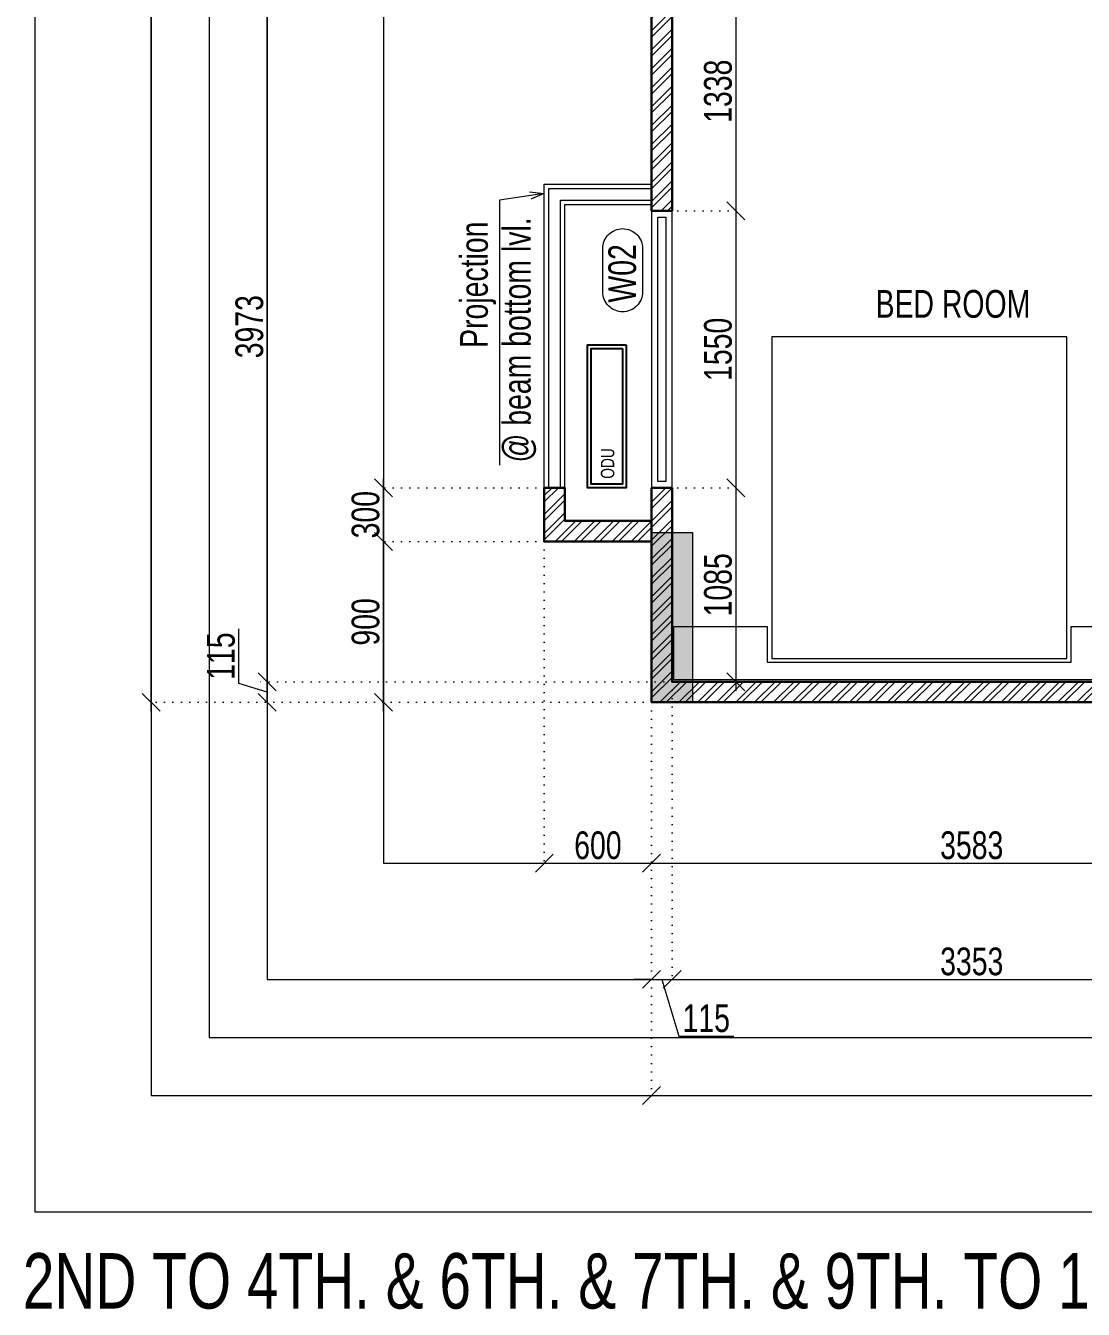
# Model space of a CAD drawing. Header units: inches. Extents: x 785882 to 928568, y 496782 to 576896.
# Drawn here: x 859784 to 865702, y 500943 to 508125 of the extents above; entities that cross this region are included whole.
import ezdxf
from ezdxf.enums import TextEntityAlignment as Align

# ---------------------------------------------------------------- set-up
doc = ezdxf.new("R2010")
doc.units = ezdxf.units.IN
doc.header["$LTSCALE"] = 750
doc.header["$MEASUREMENT"] = 0
doc.linetypes.add('DOT', pattern=[0.25, 0, -0.25])
for name, color, linetype, lineweight in [('COLUMN', 5, 'Continuous', 13), ('DIMENSION WORKING-MSA', 222, 'Continuous', 13), ('ELE-01-MSA', 7, 'Continuous', 30), ('ELE-03-MSA', 145, 'Continuous', 18), ('FURNITURE-MSA', 251, 'Continuous', 5), ('TEXT DETAIL-MSA', 212, 'Continuous', 13), ('TEXT ROOM NAME-MSA', 210, 'Continuous', 13), ('WALL HATCH-MSA', 251, 'Continuous', 9), ('WALL-MSA', 32, 'Continuous', 30), ('WINDOE NO-MAS', 4, 'Continuous', 9), ('WINDOW-MSA', 50, 'Continuous', 13)]:
    doc.layers.add(name, color=color, linetype=linetype, lineweight=lineweight)
doc.layers.add('ELE-02-MSA', color=4, linetype='Continuous')
doc.layers.add('R.C.C HATCH-MSA', color=250, linetype='Continuous')
doc.styles.add('125', font='swisscl.ttf', dxfattribs={"height": 125})
doc.styles.add('AR', font='swisscl.ttf')
doc.styles.add('ARIAL', font='swisscl.ttf', dxfattribs={"height": 360})
doc.styles.add('Arial Narrow', font='swisscl.ttf', dxfattribs={"height": 150})
doc.styles.add('Arial-Reg+0.8Sc', font='swisscl.ttf')
doc.styles.add('MtXpl_Swis721_LtCn_B', font='swisscl.ttf')
doc.dimstyles.new('100 K.T', dxfattribs={"dimtxt": 360, "dimasz": 80, "dimexe": 0.18, "dimexo": 0.0625, "dimgap": 1, "dimtad": 1, "dimdec": 0, "dimzin": 0, "dimdsep": 46, "dimtxsty": 'ARIAL', "dimblk": 'DOT', "dimcen": 0.09, "dimse1": 1, "dimse2": 1, "dimclrd": 50, "dimclrt": 256, "dimadec": 0, "dimazin": 0, "dimtfac": 1, "dimtdec": 0, "dimtofl": 0, "dimtmove": 1, "dimatfit": 0, "dimfxl": 1, "dimtolj": 1, "dimtzin": 0, "dimlwd": -1, "dimarcsym": 0})
doc.dimstyles.new('WORKING DIM', dxfattribs={"dimtxt": 155, "dimasz": 100, "dimexe": 50, "dimexo": 0, "dimgap": 20, "dimtad": 1, "dimdec": 0, "dimzin": 0, "dimdsep": 46, "dimtxsty": 'AR', "dimblk": 'OBLIQUE', "dimcen": 0.09, "dimdle": 50, "dimclrd": 256, "dimclre": 250, "dimclrt": 256, "dimadec": 0, "dimazin": 0, "dimtfac": 1, "dimtdec": 0, "dimtofl": 0, "dimtmove": 1, "dimatfit": 0, "dimfxl": 1, "dimtolj": 1, "dimtzin": 0, "dimlwd": -1, "dimlwe": -1, "dimarcsym": 0})
pattern_1 = [(45, (36976.4, 0), (-53.0330086, 53.0330086), []), (45, (37011.755, 0), (-53.0330086, 53.0330086), [])]

# ---------------------------------------------------------------- blocks, each defined once
blk = doc.blocks.new('A$Cbea8c011')
at = {"layer": 'ELE-02-MSA', "elevation": 0}
for points in [[(400, -108.3), (-400, -108.3), (-400, 108.3), (400, 108.3)], [(380, -88.3), (-380, -88.3), (-380, 88.3), (380, 88.3)]]:
    blk.add_lwpolyline(points, close=True, dxfattribs=at)
at = {"layer": 'TEXT DETAIL-MSA', "style": 'Arial Narrow'}
blk.add_text('ODU', height=75, dxfattribs=at).set_placement((-349.2, -41.5, 0))
blk = doc.blocks.new('BLOCK-G & H TYPICAL COLOUMN')
at = {"layer": 'R.C.C HATCH-MSA'}
h = blk.add_hatch(color=256, dxfattribs=at)
h.dxf.hatch_style = 1
h.paths.add_polyline_path([(172697.62, -104207.75), (172688.57, -104207.75), (172688.57, -104255), (172697.62, -104255)])
h.paths.add_polyline_path([(172327.12, -104207.75), (172336.18, -104207.75), (172336.18, -104255), (172327.12, -104255)])
h.paths.add_polyline_path([(172819.88, -104207.75), (172819.88, -104216.81), (172867.12, -104216.81), (172867.12, -104207.75)])
h.paths.add_polyline_path([(172204.87, -104207.75), (172204.87, -104216.81), (172157.62, -104216.81), (172157.62, -104207.75)])
h.paths.add_polyline_path([(172561.18, -104240.06), (172552.12, -104240.06), (172552.12, -104287.31), (172561.18, -104287.31)])
h.paths.add_polyline_path([(172463.57, -104240.06), (172472.62, -104240.06), (172472.62, -104287.31), (172463.57, -104287.31)])
h.paths.add_polyline_path([(172177.87, -104422.2), (172177.87, -104431.25), (172130.62, -104431.25), (172130.62, -104422.2)])
h.paths.add_polyline_path([(172894.12, -104422.2), (172894.12, -104431.25), (172846.88, -104431.25), (172846.88, -104422.2)])
h.paths.add_polyline_path([(172336.12, -104486.75), (172336.12, -104495.81), (172288.87, -104495.81), (172288.87, -104486.75)])
h.paths.add_polyline_path([(172202.62, -104543.75), (172202.62, -104552.81), (172155.37, -104552.81), (172155.37, -104543.75)])
h.paths.add_polyline_path([(172822.13, -104543.75), (172822.13, -104552.81), (172869.37, -104552.81), (172869.37, -104543.75)])
h.paths.add_polyline_path([(172516.9, -104495.81), (172507.85, -104495.81), (172507.85, -104448.56), (172516.9, -104448.56)])
h.paths.add_polyline_path([(172697.62, -104104.25), (172688.57, -104104.25), (172688.57, -104057.01), (172697.62, -104057.01)])
h.paths.add_polyline_path([(172327.12, -104104.25), (172336.18, -104104.25), (172336.18, -104057.01), (172327.12, -104057.01)])
h.paths.add_polyline_path([(172819.88, -104104.25), (172819.88, -104095.2), (172867.12, -104095.2), (172867.12, -104104.25)])
h.paths.add_polyline_path([(172204.87, -104104.25), (172204.87, -104095.2), (172157.62, -104095.2), (172157.62, -104104.25)])
h.paths.add_polyline_path([(172561.18, -104071.94), (172552.12, -104071.94), (172552.12, -104024.7), (172561.18, -104024.7)])
h.paths.add_polyline_path([(172463.57, -104071.94), (172472.62, -104071.94), (172472.62, -104024.7), (172463.57, -104024.7)])
h.paths.add_polyline_path([(172177.87, -103889.81), (172177.87, -103880.75), (172130.62, -103880.75), (172130.62, -103889.81)])
h.paths.add_polyline_path([(172894.12, -103889.81), (172894.12, -103880.75), (172846.88, -103880.75), (172846.88, -103889.81)])
h.paths.add_polyline_path([(172336.12, -103825.25), (172336.12, -103816.2), (172288.87, -103816.2), (172288.87, -103825.25)])
h.paths.add_polyline_path([(172202.62, -103768.25), (172202.62, -103759.2), (172155.37, -103759.2), (172155.37, -103768.25)])
h.paths.add_polyline_path([(172822.13, -103768.25), (172822.13, -103759.2), (172869.37, -103759.2), (172869.37, -103768.25)])
h.paths.add_polyline_path([(172516.9, -103816.2), (172507.85, -103816.2), (172507.85, -103863.44), (172516.9, -103863.44)])
h.paths.add_polyline_path([(172548.37, -103699.31), (172548.37, -103690.25), (172595.62, -103690.25), (172595.62, -103699.31)])
h.paths.add_polyline_path([(172476.37, -103699.31), (172476.37, -103690.25), (172429.13, -103690.25), (172429.13, -103699.31)])
h.paths.add_polyline_path([(172726.82, -103612.31), (172726.82, -103603.25), (172774.06, -103603.25), (172774.06, -103612.31)])
h.paths.add_polyline_path([(172297.93, -103612.31), (172297.93, -103603.25), (172250.69, -103603.25), (172250.69, -103612.31)])
h.paths.add_polyline_path([(172920.37, -103523.81), (172920.37, -103514.75), (172857.56, -103514.75), (172857.56, -103523.81)])
h.paths.add_polyline_path([(172104.37, -103523.81), (172104.37, -103514.75), (172167.19, -103514.75), (172167.19, -103523.81)])
h.paths.add_polyline_path([(172476.37, -103492.94), (172467.32, -103492.94), (172467.32, -103445.7), (172476.37, -103445.7)])
h.paths.add_polyline_path([(172548.37, -103492.94), (172557.43, -103492.94), (172557.43, -103445.7), (172548.37, -103445.7)])
h.paths.add_polyline_path([(172663.43, -103454.75), (172759.5, -103454.75), (172759.5, -103349.7), (172663.43, -103349.7), (172663.43, -103358.75), (172750.44, -103358.75), (172750.44, -103445.7), (172663.43, -103445.7)])
h.paths.add_polyline_path([(172361.32, -103454.75), (172265.25, -103454.75), (172265.25, -103349.7), (172361.32, -103349.7), (172361.32, -103358.75), (172274.31, -103358.75), (172274.31, -103445.7), (172361.32, -103445.7)])
h.paths.add_polyline_path([(172428.37, -103358.75), (172419.32, -103358.75), (172419.32, -103311.51), (172428.37, -103311.51)])
h.paths.add_polyline_path([(172428.37, -103132.74), (172419.32, -103132.74), (172419.32, -103179.99), (172428.37, -103179.99)])
h.paths.add_polyline_path([(172151.62, -103286.75), (172151.62, -103277.7), (172104.37, -103277.7), (172104.37, -103286.75)])
h.paths.add_polyline_path([(172245.43, -103162.74), (172245.43, -103153.68), (172198.19, -103153.68), (172198.19, -103162.74)])
h.paths.add_polyline_path([(172428.37, -103021.25), (172419.32, -103021.25), (172419.32, -103068.5), (172428.37, -103068.5)])
h.paths.add_polyline_path([(172245.43, -102997.25), (172236.37, -102997.25), (172236.37, -103044.5), (172245.43, -103044.5)])
h.paths.add_polyline_path([(172104.37, -102997.25), (172104.37, -103006.31), (172151.62, -103006.31), (172151.62, -102997.25)])
h.paths.add_polyline_path([(172596.37, -103358.75), (172605.43, -103358.75), (172605.43, -103311.51), (172596.37, -103311.51)])
h.paths.add_polyline_path([(172596.37, -103132.74), (172605.43, -103132.74), (172605.43, -103179.99), (172596.37, -103179.99)])
h.paths.add_polyline_path([(172873.13, -103286.75), (172873.13, -103277.7), (172920.37, -103277.7), (172920.37, -103286.75)])
h.paths.add_polyline_path([(172779.32, -103162.74), (172779.32, -103153.68), (172826.56, -103153.68), (172826.56, -103162.74)])
h.paths.add_polyline_path([(172596.37, -103021.25), (172605.43, -103021.25), (172605.43, -103068.5), (172596.37, -103068.5)])
h.paths.add_polyline_path([(172779.32, -102997.25), (172788.37, -102997.25), (172788.37, -103044.5), (172779.32, -103044.5)])
h.paths.add_polyline_path([(172920.37, -102997.25), (172920.37, -103006.31), (172873.13, -103006.31), (172873.13, -102997.25)])
h.paths.add_polyline_path([(172548.37, -104612.7), (172548.37, -104621.75), (172595.62, -104621.75), (172595.62, -104612.7)])
h.paths.add_polyline_path([(172476.37, -104612.7), (172476.37, -104621.75), (172429.13, -104621.75), (172429.13, -104612.7)])
h.paths.add_polyline_path([(172297.93, -104699.7), (172297.93, -104708.75), (172250.69, -104708.75), (172250.69, -104699.7)])
h.paths.add_polyline_path([(172104.37, -104788.2), (172104.37, -104797.25), (172167.19, -104797.25), (172167.19, -104788.2)])
h.paths.add_polyline_path([(172726.82, -104699.7), (172726.82, -104708.75), (172774.06, -104708.75), (172774.06, -104699.7)])
h.paths.add_polyline_path([(172920.37, -104788.2), (172920.37, -104797.25), (172857.56, -104797.25), (172857.56, -104788.2)])
h.paths.add_polyline_path([(172476.37, -104819.06), (172467.32, -104819.06), (172467.32, -104866.31), (172476.37, -104866.31)])
h.paths.add_polyline_path([(172548.37, -104819.06), (172557.43, -104819.06), (172557.43, -104866.31), (172548.37, -104866.31)])
h.paths.add_polyline_path([(172663.43, -104857.25), (172759.5, -104857.25), (172759.5, -104962.31), (172663.43, -104962.31), (172663.43, -104953.25), (172750.44, -104953.25), (172750.44, -104866.31), (172663.43, -104866.31)])
h.paths.add_polyline_path([(172361.32, -104857.25), (172265.25, -104857.25), (172265.25, -104962.31), (172361.32, -104962.31), (172361.32, -104953.25), (172274.31, -104953.25), (172274.31, -104866.31), (172361.32, -104866.31)])
h.paths.add_polyline_path([(172428.37, -104953.25), (172419.32, -104953.25), (172419.32, -105000.5), (172428.37, -105000.5)])
h.paths.add_polyline_path([(172428.37, -105178.31), (172419.32, -105178.31), (172419.32, -105131.06), (172428.37, -105131.06)])
h.paths.add_polyline_path([(172151.62, -105025.25), (172151.62, -105034.31), (172104.37, -105034.31), (172104.37, -105025.25)])
h.paths.add_polyline_path([(172245.43, -105072.5), (172236.37, -105072.5), (172236.37, -105025.25), (172245.43, -105025.25)])
h.paths.add_polyline_path([(172428.37, -105290.75), (172419.32, -105290.75), (172419.32, -105243.51), (172428.37, -105243.51)])
h.paths.add_polyline_path([(172245.43, -105314.75), (172236.37, -105314.75), (172236.37, -105267.51), (172245.43, -105267.51)])
h.paths.add_polyline_path([(172104.37, -105277.35), (172113.43, -105277.35), (172113.43, -105314.75), (172104.37, -105314.75)])
h.paths.add_polyline_path([(172596.37, -104953.25), (172605.43, -104953.25), (172605.43, -105000.5), (172596.37, -105000.5)])
h.paths.add_polyline_path([(172596.37, -105178.31), (172605.43, -105178.31), (172605.43, -105131.06), (172596.37, -105131.06)])
h.paths.add_polyline_path([(172873.13, -105025.25), (172873.13, -105034.31), (172920.37, -105034.31), (172920.37, -105025.25)])
h.paths.add_polyline_path([(172788.37, -105025.25), (172779.32, -105025.25), (172779.32, -105072.5), (172788.37, -105072.5)])
h.paths.add_polyline_path([(172596.37, -105290.75), (172605.43, -105290.75), (172605.43, -105243.51), (172596.37, -105243.51)])
h.paths.add_polyline_path([(172779.32, -105314.75), (172788.37, -105314.75), (172788.37, -105267.51), (172779.32, -105267.51)])
h.paths.add_polyline_path([(172911.32, -105314.75), (172920.37, -105314.75), (172920.37, -105277.35), (172911.32, -105277.35)])
h.paths.add_polyline_path([(172688.63, -104486.75), (172688.63, -104495.81), (172735.87, -104495.81), (172735.87, -104486.75)])
h.paths.add_polyline_path([(172688.63, -103825.25), (172688.63, -103816.2), (172735.87, -103816.2), (172735.87, -103825.25)])
at = {"layer": 'COLUMN'}
blk.add_lwpolyline([(172104.37, -105277.35), (172113.43, -105277.35), (172113.43, -105314.75), (172104.37, -105314.75)], close=True, dxfattribs=at)
blk = doc.blocks.new('_Dot')
at = {"linetype": 'ByBlock', "lineweight": -2}
blk.add_line((-0.5, 0), (-1, 0), dxfattribs=at)
at = {"linetype": 'ByBlock', "const_width": 0.5}
blk.add_lwpolyline([(-0.25, 0, 1), (0.25, 0, 1)], format="xyb", close=True, dxfattribs=at)
blk = doc.blocks.new('A$Caebde61c')
at = {"layer": 'FURNITURE-MSA'}
for points in [[(2322.8, -58619.5), (2322.8, -56819.5), (672.8, -56819.5), (672.8, -58619.5)], [(647.8, -58639.5), (2347.8, -58639.5), (2347.8, -58439.5), (2897.8, -58439.5), (2897.8, -58739.5), (125, -58739.5), (125, -58439.5), (647.8, -58439.5)]]:
    blk.add_lwpolyline(points, close=True, dxfattribs=at)
blk = doc.blocks.new('Win-Tag-03')
blk.add_lwpolyline([(-130, 120), (130, 120, -0.414214), (250, 0), (250, 0, -0.414214), (130, -120), (-130, -120, -0.414214), (-250, 0), (-250, 0, -0.414214)], format="xyb", close=True)
blk = doc.blocks.new('_Oblique')
at = {"color": 0, "linetype": 'ByBlock', "lineweight": -2}
blk.add_line((-0.5, -0.5), (0.5, 0.5), dxfattribs=at)
blk = doc.blocks.new('*D2221')
at = {"layer": 'Defpoints', "color": 0, "ltscale": 0.25, "transparency": 16777216}
for p in [(862685.9, 505239.5), (863285.9, 504339.5), (863285.9, 503439.5)]:
    blk.add_point(p, dxfattribs=at)
at = {"layer": 'DIMENSION WORKING-MSA', "color": 250, "linetype": 'DOT', "ltscale": 0.25, "transparency": 16777216}
for p, q in [((862685.9, 505239.5), (862685.9, 503389.5)), ((863285.9, 504339.5), (863285.9, 503389.5))]:
    blk.add_line(p, q, dxfattribs=at)
at = {"layer": 'DIMENSION WORKING-MSA', "ltscale": 0.25, "transparency": 16777216}
blk.add_line((862635.9, 503439.5), (863335.9, 503439.5), dxfattribs=at)
at = {"layer": 'DIMENSION WORKING-MSA', "ltscale": 0.25, "transparency": 16777216, "xscale": 100, "yscale": 100, "zscale": 100, "rotation": 180}
blk.add_blockref('_Oblique', (862685.9, 503439.5), dxfattribs=at)
at = {"layer": 'DIMENSION WORKING-MSA', "ltscale": 0.25, "transparency": 16777216, "xscale": 100, "yscale": 100, "zscale": 100}
blk.add_blockref('_Oblique', (863285.9, 503439.5), dxfattribs=at)
at = {"layer": 'DIMENSION WORKING-MSA', "ltscale": 0.25, "transparency": 16777216, "insert": (862985.9, 503538.8), "char_height": 155, "attachment_point": 5, "style": 'AR'}
blk.add_mtext('\\A1;600', dxfattribs=at)
blk = doc.blocks.new('*D2222')
at = {"layer": 'Defpoints', "color": 0, "ltscale": 0.25, "transparency": 16777216}
for p in [(863285.9, 504339.5), (866868.7, 504339.5), (866868.7, 503439.5)]:
    blk.add_point(p, dxfattribs=at)
at = {"layer": 'DIMENSION WORKING-MSA', "color": 250, "linetype": 'DOT', "ltscale": 0.25, "transparency": 16777216}
for p, q in [((863285.9, 504339.5), (863285.9, 503389.5)), ((866868.7, 504339.5), (866868.7, 503389.5))]:
    blk.add_line(p, q, dxfattribs=at)
at = {"layer": 'DIMENSION WORKING-MSA', "ltscale": 0.25, "transparency": 16777216}
blk.add_line((863235.9, 503439.5), (866918.7, 503439.5), dxfattribs=at)
at = {"layer": 'DIMENSION WORKING-MSA', "ltscale": 0.25, "transparency": 16777216, "xscale": 100, "yscale": 100, "zscale": 100, "rotation": 180}
blk.add_blockref('_Oblique', (863285.9, 503439.5), dxfattribs=at)
at = {"layer": 'DIMENSION WORKING-MSA', "ltscale": 0.25, "transparency": 16777216, "xscale": 100, "yscale": 100, "zscale": 100}
blk.add_blockref('_Oblique', (866868.7, 503439.5), dxfattribs=at)
at = {"layer": 'DIMENSION WORKING-MSA', "ltscale": 0.25, "transparency": 16777216, "insert": (865077.3, 503538.9), "char_height": 155, "attachment_point": 5, "style": 'AR'}
blk.add_mtext('\\A1;3583', dxfattribs=at)
blk = doc.blocks.new('*D2311')
at = {"layer": 'Defpoints', "color": 0, "ltscale": 0.25, "transparency": 16777216}
for p in [(863400.9, 504454.5), (863285.9, 504339.5), (863400.9, 502789.5)]:
    blk.add_point(p, dxfattribs=at)
at = {"layer": 'DIMENSION WORKING-MSA', "color": 250, "linetype": 'DOT', "ltscale": 0.25, "transparency": 16777216}
for p, q in [((863400.9, 504454.5), (863400.9, 502739.5)), ((863285.9, 504339.5), (863285.9, 502739.5))]:
    blk.add_line(p, q, dxfattribs=at)
at = {"layer": 'DIMENSION WORKING-MSA', "ltscale": 0.25, "transparency": 16777216}
for p, q in [((863285.9, 502789.5), (863185.9, 502789.5)), ((863285.9, 502789.5), (863400.9, 502789.5)), ((863343.4, 502789.5), (863438.6, 502472.2)), ((863400.9, 502789.5), (863500.9, 502789.5)), ((863438.6, 502472.2), (863745.4, 502472.2))]:
    blk.add_line(p, q, dxfattribs=at)
at = {"layer": 'DIMENSION WORKING-MSA', "ltscale": 0.25, "transparency": 16777216, "xscale": 100, "yscale": 100, "zscale": 100}
blk.add_blockref('_Oblique', (863285.9, 502789.5), dxfattribs=at)
at = {"layer": 'DIMENSION WORKING-MSA', "ltscale": 0.25, "transparency": 16777216, "xscale": 100, "yscale": 100, "zscale": 100, "rotation": 180}
blk.add_blockref('_Oblique', (863400.9, 502789.5), dxfattribs=at)
at = {"layer": 'DIMENSION WORKING-MSA', "ltscale": 0.25, "transparency": 16777216, "insert": (863592, 502571.3), "char_height": 155, "attachment_point": 5, "style": 'AR'}
blk.add_mtext('\\A1;115', dxfattribs=at)
blk = doc.blocks.new('*D2312')
at = {"layer": 'Defpoints', "color": 0, "ltscale": 0.25, "transparency": 16777216}
for p in [(863400.9, 504454.5), (866753.7, 504454.5, 0), (866753.7, 502789.5)]:
    blk.add_point(p, dxfattribs=at)
at = {"layer": 'DIMENSION WORKING-MSA', "color": 250, "linetype": 'DOT', "ltscale": 0.25, "transparency": 16777216}
for p, q in [((863400.9, 504454.5), (863400.9, 502739.5)), ((866753.7, 504454.5), (866753.7, 502739.5))]:
    blk.add_line(p, q, dxfattribs=at)
at = {"layer": 'DIMENSION WORKING-MSA', "ltscale": 0.25, "transparency": 16777216}
blk.add_line((863350.9, 502789.5), (866803.7, 502789.5), dxfattribs=at)
at = {"layer": 'DIMENSION WORKING-MSA', "ltscale": 0.25, "transparency": 16777216, "xscale": 100, "yscale": 100, "zscale": 100, "rotation": 180}
blk.add_blockref('_Oblique', (863400.9, 502789.5), dxfattribs=at)
at = {"layer": 'DIMENSION WORKING-MSA', "ltscale": 0.25, "transparency": 16777216, "xscale": 100, "yscale": 100, "zscale": 100}
blk.add_blockref('_Oblique', (866753.7, 502789.5), dxfattribs=at)
at = {"layer": 'DIMENSION WORKING-MSA', "ltscale": 0.25, "transparency": 16777216, "insert": (865077.3, 502888.9), "char_height": 155, "attachment_point": 5, "style": 'AR'}
blk.add_mtext('\\A1;3353', dxfattribs=at)
blk = doc.blocks.new('*D2287')
at = {"layer": 'Defpoints', "color": 0, "ltscale": 0.25, "transparency": 16777216}
for p in [(863285.9, 504339.5), (884012.3, 504339.5), (884012.3, 502139.5)]:
    blk.add_point(p, dxfattribs=at)
at = {"layer": 'DIMENSION WORKING-MSA', "color": 250, "linetype": 'DOT', "ltscale": 0.25, "transparency": 16777216}
for p, q in [((863285.9, 504339.5), (863285.9, 502089.5)), ((884012.3, 504339.5), (884012.3, 502089.5))]:
    blk.add_line(p, q, dxfattribs=at)
at = {"layer": 'DIMENSION WORKING-MSA', "ltscale": 0.25, "transparency": 16777216}
blk.add_line((863235.9, 502139.5), (884062.3, 502139.5), dxfattribs=at)
at = {"layer": 'DIMENSION WORKING-MSA', "ltscale": 0.25, "transparency": 16777216, "xscale": 100, "yscale": 100, "zscale": 100, "rotation": 180}
blk.add_blockref('_Oblique', (863285.9, 502139.5), dxfattribs=at)
at = {"layer": 'DIMENSION WORKING-MSA', "ltscale": 0.25, "transparency": 16777216, "xscale": 100, "yscale": 100, "zscale": 100}
blk.add_blockref('_Oblique', (884012.3, 502139.5), dxfattribs=at)
at = {"layer": 'DIMENSION WORKING-MSA', "ltscale": 0.25, "transparency": 16777216, "insert": (873649.1, 502238.8), "char_height": 155, "attachment_point": 5, "style": 'AR'}
blk.add_mtext('\\A1;20726', dxfattribs=at)
blk = doc.blocks.new('*D2188')
at = {"layer": 'Defpoints', "color": 0, "ltscale": 0.25, "transparency": 16777216}
for p in [(861785.9, 505239.5), (862685.9, 505239.5), (863285.9, 504339.5)]:
    blk.add_point(p, dxfattribs=at)
at = {"layer": 'DIMENSION WORKING-MSA', "ltscale": 0.25, "transparency": 16777216}
blk.add_line((861785.9, 504289.5), (861785.9, 505289.5), dxfattribs=at)
at = {"layer": 'DIMENSION WORKING-MSA', "color": 250, "linetype": 'DOT', "ltscale": 0.25, "transparency": 16777216}
for p, q in [((862685.9, 505239.5), (861735.9, 505239.5)), ((863285.9, 504339.5), (861735.9, 504339.5))]:
    blk.add_line(p, q, dxfattribs=at)
at = {"layer": 'DIMENSION WORKING-MSA', "ltscale": 0.25, "transparency": 16777216, "xscale": 100, "yscale": 100, "zscale": 100}
for p, rotation in [((861785.9, 505239.5), 90), ((861785.9, 504339.5), 270)]:
    blk.add_blockref('_Oblique', p, dxfattribs=dict(at, rotation=rotation))
at = {"layer": 'DIMENSION WORKING-MSA', "ltscale": 0.25, "transparency": 16777216, "insert": (861686.5, 504789.5), "char_height": 155, "attachment_point": 5, "rotation": 90, "style": 'AR'}
blk.add_mtext('\\A1;900', dxfattribs=at)
blk = doc.blocks.new('*D2189')
at = {"layer": 'Defpoints', "color": 0, "ltscale": 0.25, "transparency": 16777216}
for p in [(861785.9, 505539.5), (862685.9, 505539.5), (862685.9, 505239.5)]:
    blk.add_point(p, dxfattribs=at)
at = {"layer": 'DIMENSION WORKING-MSA', "ltscale": 0.25, "transparency": 16777216}
blk.add_line((861785.9, 505189.5), (861785.9, 505589.5), dxfattribs=at)
at = {"layer": 'DIMENSION WORKING-MSA', "color": 250, "linetype": 'DOT', "ltscale": 0.25, "transparency": 16777216}
for p, q in [((862685.9, 505539.5), (861735.9, 505539.5)), ((862685.9, 505239.5), (861735.9, 505239.5))]:
    blk.add_line(p, q, dxfattribs=at)
at = {"layer": 'DIMENSION WORKING-MSA', "ltscale": 0.25, "transparency": 16777216, "xscale": 100, "yscale": 100, "zscale": 100}
for p, rotation in [((861785.9, 505539.5), 90), ((861785.9, 505239.5), 270)]:
    blk.add_blockref('_Oblique', p, dxfattribs=dict(at, rotation=rotation))
at = {"layer": 'DIMENSION WORKING-MSA', "ltscale": 0.25, "transparency": 16777216, "insert": (861686.4, 505389.5), "char_height": 155, "attachment_point": 5, "rotation": 90, "style": 'AR'}
blk.add_mtext('\\A1;300', dxfattribs=at)
blk = doc.blocks.new('*D2134')
at = {"layer": 'Defpoints', "color": 0, "ltscale": 0.25, "transparency": 16777216}
for p in [(861135.9, 504454.5), (863400.9, 504454.5), (863285.9, 504339.5)]:
    blk.add_point(p, dxfattribs=at)
at = {"layer": 'DIMENSION WORKING-MSA', "ltscale": 0.25, "transparency": 16777216}
for p, q in [((860976.8, 504444.7), (860976.8, 504751.5)), ((861135.9, 504454.5), (861135.9, 504554.5)), ((861135.9, 504397), (860976.8, 504444.7)), ((861135.9, 504339.5), (861135.9, 504454.5)), ((861135.9, 504339.5), (861135.9, 504239.5))]:
    blk.add_line(p, q, dxfattribs=at)
at = {"layer": 'DIMENSION WORKING-MSA', "color": 250, "linetype": 'DOT', "ltscale": 0.25, "transparency": 16777216}
for p, q in [((863400.9, 504454.5), (861085.9, 504454.5)), ((863285.9, 504339.5), (861085.9, 504339.5))]:
    blk.add_line(p, q, dxfattribs=at)
at = {"layer": 'DIMENSION WORKING-MSA', "ltscale": 0.25, "transparency": 16777216, "xscale": 100, "yscale": 100, "zscale": 100}
for p, rotation in [((861135.9, 504454.5), 270), ((861135.9, 504339.5), 90)]:
    blk.add_blockref('_Oblique', p, dxfattribs=dict(at, rotation=rotation))
at = {"layer": 'DIMENSION WORKING-MSA', "ltscale": 0.25, "transparency": 16777216, "insert": (860877.7, 504598.1), "char_height": 155, "attachment_point": 5, "rotation": 90, "style": 'AR'}
blk.add_mtext('\\A1;115', dxfattribs=at)
blk = doc.blocks.new('*D2135')
at = {"layer": 'Defpoints', "color": 0, "ltscale": 0.25, "transparency": 16777216}
for p in [(861135.9, 508427.8), (863400.9, 508427.8), (863400.9, 504454.5)]:
    blk.add_point(p, dxfattribs=at)
at = {"layer": 'DIMENSION WORKING-MSA', "color": 250, "linetype": 'DOT', "ltscale": 0.25, "transparency": 16777216}
for p, q in [((863400.9, 508427.8), (861085.9, 508427.8)), ((863400.9, 504454.5), (861085.9, 504454.5))]:
    blk.add_line(p, q, dxfattribs=at)
at = {"layer": 'DIMENSION WORKING-MSA', "ltscale": 0.25, "transparency": 16777216}
blk.add_line((861135.9, 504404.5), (861135.9, 508477.8), dxfattribs=at)
at = {"layer": 'DIMENSION WORKING-MSA', "ltscale": 0.25, "transparency": 16777216, "xscale": 100, "yscale": 100, "zscale": 100}
for p, rotation in [((861135.9, 508427.8), 90), ((861135.9, 504454.5), 270)]:
    blk.add_blockref('_Oblique', p, dxfattribs=dict(at, rotation=rotation))
at = {"layer": 'DIMENSION WORKING-MSA', "ltscale": 0.25, "transparency": 16777216, "insert": (861036.5, 506441.1), "char_height": 155, "attachment_point": 5, "rotation": 90, "style": 'AR'}
blk.add_mtext('\\A1;3973', dxfattribs=at)
blk = doc.blocks.new('*D2110')
at = {"layer": 'Defpoints', "color": 0, "ltscale": 0.25, "transparency": 16777216}
for p in [(860485.9, 563204), (863285.9, 563204), (863285.9, 504339.5)]:
    blk.add_point(p, dxfattribs=at)
at = {"layer": 'DIMENSION WORKING-MSA', "ltscale": 0.25, "transparency": 16777216}
blk.add_line((860485.9, 504289.5), (860485.9, 563254), dxfattribs=at)
at = {"layer": 'DIMENSION WORKING-MSA', "color": 250, "linetype": 'DOT', "ltscale": 0.25, "transparency": 16777216}
for p, q in [((863285.9, 563204), (860435.9, 563204)), ((863285.9, 504339.5), (860435.9, 504339.5))]:
    blk.add_line(p, q, dxfattribs=at)
at = {"layer": 'DIMENSION WORKING-MSA', "ltscale": 0.25, "transparency": 16777216, "xscale": 100, "yscale": 100, "zscale": 100}
for p, rotation in [((860485.9, 563204), 90), ((860485.9, 504339.5), 270)]:
    blk.add_blockref('_Oblique', p, dxfattribs=dict(at, rotation=rotation))
at = {"layer": 'DIMENSION WORKING-MSA', "ltscale": 0.25, "transparency": 16777216, "insert": (860386.5, 533771.7), "char_height": 155, "attachment_point": 5, "rotation": 90, "style": 'AR'}
blk.add_mtext('\\A1;58865', dxfattribs=at)
blk = doc.blocks.new('*D1629')
at = {"layer": 'Defpoints', "color": 0, "ltscale": 0.25, "transparency": 16777216}
for p in [(863400.9, 508427.8), (863385.9, 507089.5), (863757.6, 507089.5)]:
    blk.add_point(p, dxfattribs=at)
at = {"layer": 'DIMENSION WORKING-MSA', "color": 250, "linetype": 'DOT', "ltscale": 0.25, "transparency": 16777216}
for p, q in [((863400.9, 508427.8), (863807.6, 508427.8)), ((863385.9, 507089.5), (863807.6, 507089.5))]:
    blk.add_line(p, q, dxfattribs=at)
at = {"layer": 'DIMENSION WORKING-MSA', "ltscale": 0.25, "transparency": 16777216}
blk.add_line((863757.6, 508477.8), (863757.6, 507039.5), dxfattribs=at)
at = {"layer": 'DIMENSION WORKING-MSA', "ltscale": 0.25, "transparency": 16777216, "xscale": 100, "yscale": 100, "zscale": 100}
for p, rotation in [((863757.6, 508427.8), 90), ((863757.6, 507089.5), 270)]:
    blk.add_blockref('_Oblique', p, dxfattribs=dict(at, rotation=rotation))
at = {"layer": 'DIMENSION WORKING-MSA', "ltscale": 0.25, "transparency": 16777216, "insert": (863658.1, 507758.6), "char_height": 155, "attachment_point": 5, "rotation": 90, "style": 'AR'}
blk.add_mtext('\\A1;1338', dxfattribs=at)
blk = doc.blocks.new('*D1630')
at = {"layer": 'Defpoints', "color": 0, "ltscale": 0.25, "transparency": 16777216}
for p in [(863385.9, 507089.5), (863385.9, 505539.5), (863757.6, 505539.5)]:
    blk.add_point(p, dxfattribs=at)
at = {"layer": 'DIMENSION WORKING-MSA', "ltscale": 0.25, "transparency": 16777216}
blk.add_line((863757.6, 507139.5), (863757.6, 505489.5), dxfattribs=at)
at = {"layer": 'DIMENSION WORKING-MSA', "color": 250, "linetype": 'DOT', "ltscale": 0.25, "transparency": 16777216}
for p, q in [((863385.9, 507089.5), (863807.6, 507089.5)), ((863385.9, 505539.5), (863807.6, 505539.5))]:
    blk.add_line(p, q, dxfattribs=at)
at = {"layer": 'DIMENSION WORKING-MSA', "ltscale": 0.25, "transparency": 16777216, "xscale": 100, "yscale": 100, "zscale": 100}
for p, rotation in [((863757.6, 507089.5), 90), ((863757.6, 505539.5), 270)]:
    blk.add_blockref('_Oblique', p, dxfattribs=dict(at, rotation=rotation))
at = {"layer": 'DIMENSION WORKING-MSA', "ltscale": 0.25, "transparency": 16777216, "insert": (863658.2, 506314.5), "char_height": 155, "attachment_point": 5, "rotation": 90, "style": 'AR'}
blk.add_mtext('\\A1;1550', dxfattribs=at)
blk = doc.blocks.new('*D1631')
at = {"layer": 'Defpoints', "color": 0, "ltscale": 0.25, "transparency": 16777216}
for p in [(863385.9, 505539.5), (863515.9, 504454.5, 0), (863757.6, 504454.5)]:
    blk.add_point(p, dxfattribs=at)
at = {"layer": 'DIMENSION WORKING-MSA', "ltscale": 0.25, "transparency": 16777216}
blk.add_line((863757.6, 505589.5), (863757.6, 504404.5), dxfattribs=at)
at = {"layer": 'DIMENSION WORKING-MSA', "color": 250, "linetype": 'DOT', "ltscale": 0.25, "transparency": 16777216}
for p, q in [((863385.9, 505539.5), (863807.6, 505539.5)), ((863515.9, 504454.5), (863807.6, 504454.5))]:
    blk.add_line(p, q, dxfattribs=at)
at = {"layer": 'DIMENSION WORKING-MSA', "ltscale": 0.25, "transparency": 16777216, "xscale": 100, "yscale": 100, "zscale": 100}
for p, rotation in [((863757.6, 505539.5), 90), ((863757.6, 504454.5), 270)]:
    blk.add_blockref('_Oblique', p, dxfattribs=dict(at, rotation=rotation))
at = {"layer": 'DIMENSION WORKING-MSA', "ltscale": 0.25, "transparency": 16777216, "insert": (863658.2, 504997), "char_height": 155, "attachment_point": 5, "rotation": 90, "style": 'AR'}
blk.add_mtext('\\A1;1085', dxfattribs=at)

msp = doc.modelspace()

# ---------------------------------------------------------------- hatches: boundary and pattern name
at = {"layer": 'WALL HATCH-MSA'}
h = msp.add_hatch(dxfattribs=at)
h.set_pattern_fill('ANSI32', color=256, scale=200)
h.set_pattern_definition([(45, (36976.4, -15), (-53.0330086, 53.0330086), []), (45, (37011.755, -15), (-53.0330086, 53.0330086), [])])
h.paths.add_polyline_path([(866868.7, 508427.8), (866868.7, 508542.8), (863400.9, 508542.8), (863400.9, 508942.8), (863285.9, 508942.8), (863285.9, 507089.5), (863400.9, 507089.5), (863400.9, 508427.8)])
h = msp.add_hatch(dxfattribs=at)
h.set_pattern_fill('ANSI32', color=256, scale=200)
h.set_pattern_definition(pattern_1)
h.paths.add_polyline_path([(866868.7, 504339.5), (866868.7, 506414.5), (866753.7, 506414.5), (866753.7, 504454.5), (863400.9, 504454.5), (863400.9, 505539.5), (863285.9, 505539.5), (863285.9, 504339.5)])
h = msp.add_hatch(dxfattribs=at)
h.set_pattern_fill('ANSI32', color=256, scale=200)
h.set_pattern_definition(pattern_1)
h.paths.add_polyline_path([(862800.9, 505354.5), (862800.9, 505539.5), (862685.9, 505539.5), (862685.9, 505239.5), (863285.9, 505239.5), (863285.9, 505354.5)])

# ---------------------------------------------------------------- linework, layer by layer
at = {"layer": 'Defpoints', "color": 1, "lineweight": 0}
for points in [[(887462.3, 566054), (859835.9, 566054), (859835.9, 501489.5), (887462.3, 501489.5)], [(886812.3, 565404), (860485.9, 565404), (860485.9, 502139.5), (886812.3, 502139.5)], [(886487.3, 565079), (860810.9, 565079), (860810.9, 502464.5), (886487.3, 502464.5)], [(886162.3, 564754), (861135.9, 564754), (861135.9, 502789.5), (886162.3, 502789.5)], [(885512.3, 564104), (861785.9, 564104), (861785.9, 503439.5), (885512.3, 503439.5)]]:
    msp.add_lwpolyline(points, close=True, dxfattribs=at)
at = {"layer": 'ELE-01-MSA', "lineweight": 0}
for p, q in [((862710.9, 505539.5), (862710.9, 507214.5)), ((862710.9, 507214.5), (863285.9, 507214.5)), ((862775.9, 505539.5), (862775.9, 507149.5)), ((862775.9, 507149.5), (863285.9, 507149.5))]:
    msp.add_line(p, q, dxfattribs=at)
at = {"layer": 'ELE-03-MSA', "lineweight": 0}
for p, q in [((862685.9, 505539.5), (862685.9, 507239.5)), ((862685.9, 507239.5), (863285.9, 507239.5)), ((862800.9, 505539.5), (862800.9, 507124.5)), ((862800.9, 507124.5), (863285.9, 507124.5))]:
    msp.add_line(p, q, dxfattribs=at)
at = {"layer": 'WALL-MSA', "linetype": 'ByBlock'}
for p, q in [((863285.9, 507089.5), (863285.9, 508942.8)), ((863400.9, 507089.5), (863400.9, 508427.8)), ((863400.9, 507089.5), (863285.9, 507089.5)), ((863285.9, 504339.5), (863285.9, 505539.5)), ((863400.9, 505539.5), (863285.9, 505539.5)), ((863400.9, 504454.5), (863400.9, 505539.5))]:
    msp.add_line(p, q, dxfattribs=at)
at = {"layer": 'WALL-MSA'}
for p, q in [((866753.7, 504454.5, 0), (863400.9, 504454.5)), ((866868.7, 504339.5), (863285.9, 504339.5))]:
    msp.add_line(p, q, dxfattribs=at)
at = {"layer": 'WALL-MSA', "linetype": 'ByBlock'}
msp.add_lwpolyline([(862685.9, 505239.5), (862685.9, 505539.5), (862800.9, 505539.5), (862800.9, 505354.5), (863285.9, 505354.5), (863285.9, 505239.5)], close=True, dxfattribs=at)
at = {"layer": 'WINDOW-MSA'}
for p, q in [((863285.9, 507089.5), (863285.9, 505539.5)), ((863400.9, 505539.5), (863400.9, 507089.5))]:
    msp.add_line(p, q, dxfattribs=at)
msp.add_lwpolyline([(863365.9, 507054.5), (863365.9, 505574.5), (863320.9, 505574.5), (863320.9, 507054.5)], close=True, dxfattribs=at)

# ---------------------------------------------------------------- block references
at = {"rotation": 90.00000000000001}
msp.add_blockref('A$Cbea8c011', (863035.9, 505939.5, 0), dxfattribs=at)
at = {"layer": 'COLUMN', "xscale": 25.4, "yscale": 25.4, "zscale": 25.4}
msp.add_blockref('BLOCK-G & H TYPICAL COLOUMN', (-3508165.2, 3179334.2), dxfattribs=at)
at = {"layer": 'FURNITURE-MSA'}
msp.add_blockref('A$Caebde61c', (863285.9, 563204), dxfattribs=at)
at = {"layer": 'WINDOE NO-MAS', "xscale": 0.9300595238095237, "yscale": 0.9300595238095237, "zscale": 0.9300595238095237, "rotation": 269.9999999999999}
msp.add_blockref('Win-Tag-03', (863124.3, 506757.2), dxfattribs=at)

# ---------------------------------------------------------------- texts
at = {"layer": 'Defpoints', "style": 'MtXpl_Swis721_LtCn_B'}
msp.add_text('2ND TO 4TH. & 6TH. & 7TH. & 9TH. TO 12TH.& 14TH. FLOOR PLAN  ', height=310, dxfattribs=at).set_placement((859768.5, 500947.7))
at = {"layer": 'TEXT DETAIL-MSA', "style": '125'}
for s, p in [('Projection', (862292.4, 506676.1)), ('@ beam bottom lvl.', (862532.1, 506367.3))]:
    msp.add_text(s, height=155, rotation=90, dxfattribs=at).set_placement(p, align=Align.MIDDLE_CENTER)
at = {"layer": 'TEXT ROOM NAME-MSA', "lineweight": 0, "style": 'MtXpl_Swis721_LtCn_B'}
msp.add_text('BED ROOM', height=155, dxfattribs=at).set_placement((864539.4, 506491.4))
at = {"layer": 'WINDOE NO-MAS', "style": 'Arial-Reg+0.8Sc'}
msp.add_text('W02', height=155, rotation=90, dxfattribs=at).set_placement((863121.7, 506739.4), align=Align.MIDDLE_CENTER)

# ---------------------------------------------------------------- dimensions: what is measured, and where the dimension line sits
at = {"layer": 'DIMENSION WORKING-MSA', "ltscale": 0.25}
for base, p1, p2, angle, picture, middle in [((860485.8949523, 563203.9564724), (863285.8949528, 504339.4564721), (863285.8949528, 563203.9564724), 90, '*D2110', (860386.5158566, 533771.7064723)), ((861135.9, 508427.8), (863400.9, 504454.5), (863400.9, 508427.8), 90, '*D2135', (861036.5, 506441.1)), ((863757.6, 507089.5), (863400.9, 508427.8), (863385.9, 507089.5), 270, '*D1629', (863658.1, 507758.6)), ((863757.6, 505539.5), (863385.9, 507089.5), (863385.9, 505539.5), 270, '*D1630', (863658.2, 506314.5)), ((863757.6, 504454.5), (863385.9, 505539.5), (863515.9, 504454.5, 0), 270, '*D1631', (863658.2, 504997)), ((861785.9, 505239.5), (863285.9, 504339.5), (862685.9, 505239.5), 90, '*D2188', (861686.5, 504789.5)), ((861135.9, 504454.5), (863285.9, 504339.5), (863400.9, 504454.5), 90, '*D2134', (860877.7, 504464.7))]:
    dim = msp.add_linear_dim(base=base, p1=p1, p2=p2, angle=angle, dimstyle='WORKING DIM', dxfattribs=at)
    dim.commit()
    dim.dimension.update_dxf_attribs({"geometry": picture, "text_midpoint": middle})
dim = msp.add_linear_dim(base=(861785.9, 505539.5), p1=(862685.9, 505239.5), p2=(862685.9, 505539.5), angle=90, dimstyle='WORKING DIM', dxfattribs=at)
dim.commit()
dim.dimension.update_dxf_attribs({"geometry": '*D2189', "text_midpoint": (861785.9, 505389.5), "dimtype": 160})
for base, p1, p2, picture, middle in [((863285.9, 503439.5), (862685.9, 505239.5), (863285.9, 504339.5), '*D2221', (862985.9, 503538.8)), ((863400.9, 502789.5), (863285.9, 504339.5), (863400.9, 504454.5), '*D2311', (863458.6, 502571.3)), ((866753.7, 502789.5), (863400.9, 504454.5), (866753.7, 504454.5, 0), '*D2312', (865077.3, 502888.9)), ((866868.7, 503439.5), (863285.9, 504339.5), (866868.7, 504339.5), '*D2222', (865077.3, 503538.9)), ((884012.3, 502139.5), (863285.9, 504339.5), (884012.3, 504339.5), '*D2287', (873649.1, 502238.8))]:
    dim = msp.add_linear_dim(base=base, p1=p1, p2=p2, dimstyle='WORKING DIM', dxfattribs=at)
    dim.commit()
    dim.dimension.update_dxf_attribs({"geometry": picture, "text_midpoint": middle})

# ---------------------------------------------------------------- leaders
at = {"layer": 'TEXT DETAIL-MSA'}
msp.add_leader([(862685.9, 507186.3), (862435.9, 507149.2), (862435.9, 505667.2)], dimstyle='100 K.T', override={"dimgap": 1, "dimtad": 0, "dimclrd": 256, "dimldrblk": 'Open30'}, dxfattribs=at)

doc.saveas('drawing.dxf')
